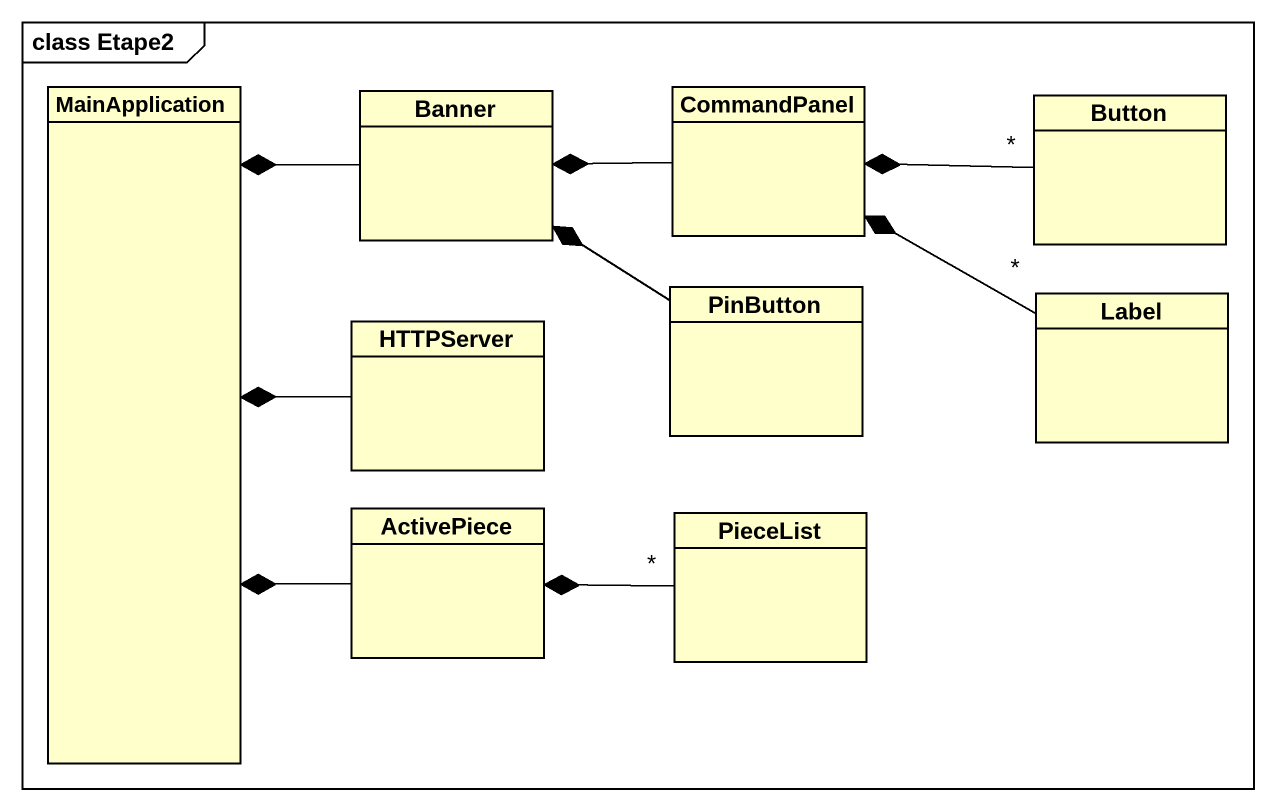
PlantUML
@startuml
mainframe class Etape2
hide circle
hide empty members
class MainApplication
class Banner
class CommandPanel
class Button
class HTTPServer
class PinButton
class "Label" as Label_
class ActivePiece
class PieceList
Banner --* MainApplication
CommandPanel -left-* Banner
Button "*" -left-* CommandPanel
HTTPServer -left-* MainApplication
PinButton -up-* Banner
Label_ "*" -left-* CommandPanel
ActivePiece -left-* MainApplication
PieceList "*" -left-* ActivePiece
@enduml
